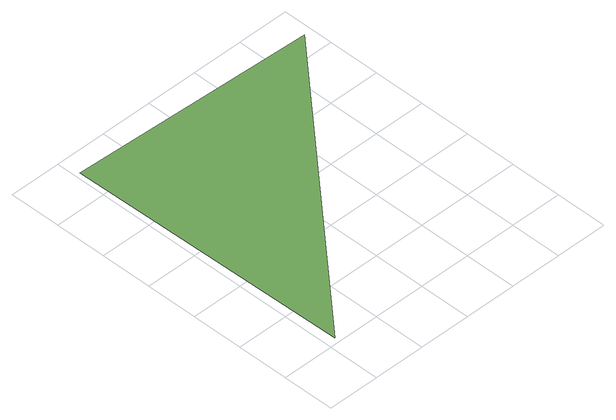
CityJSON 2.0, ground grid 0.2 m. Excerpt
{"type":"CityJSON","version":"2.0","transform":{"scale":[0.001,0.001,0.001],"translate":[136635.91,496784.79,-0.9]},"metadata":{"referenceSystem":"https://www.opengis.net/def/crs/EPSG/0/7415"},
"CityObjects":{
"plantcover1":{"type":"PlantCover","attributes":{"3df_class":"Forest","bgt_fysiekvoorkomen":"grasland agrarisch","bgt_status":"bestaand","identificatienamespace":"NL.IMGeo","begroeidterreindeeloptalud":"false","relatievehoogteligging":0,"aantal_punten":0},"geometry":[{"type":"MultiSurface","lod":"1","boundaries":[[[0,1,2]]]}]}
},
"vertices":[
[967,1083,0],[5,1108,20],[23,6,20]
]}
